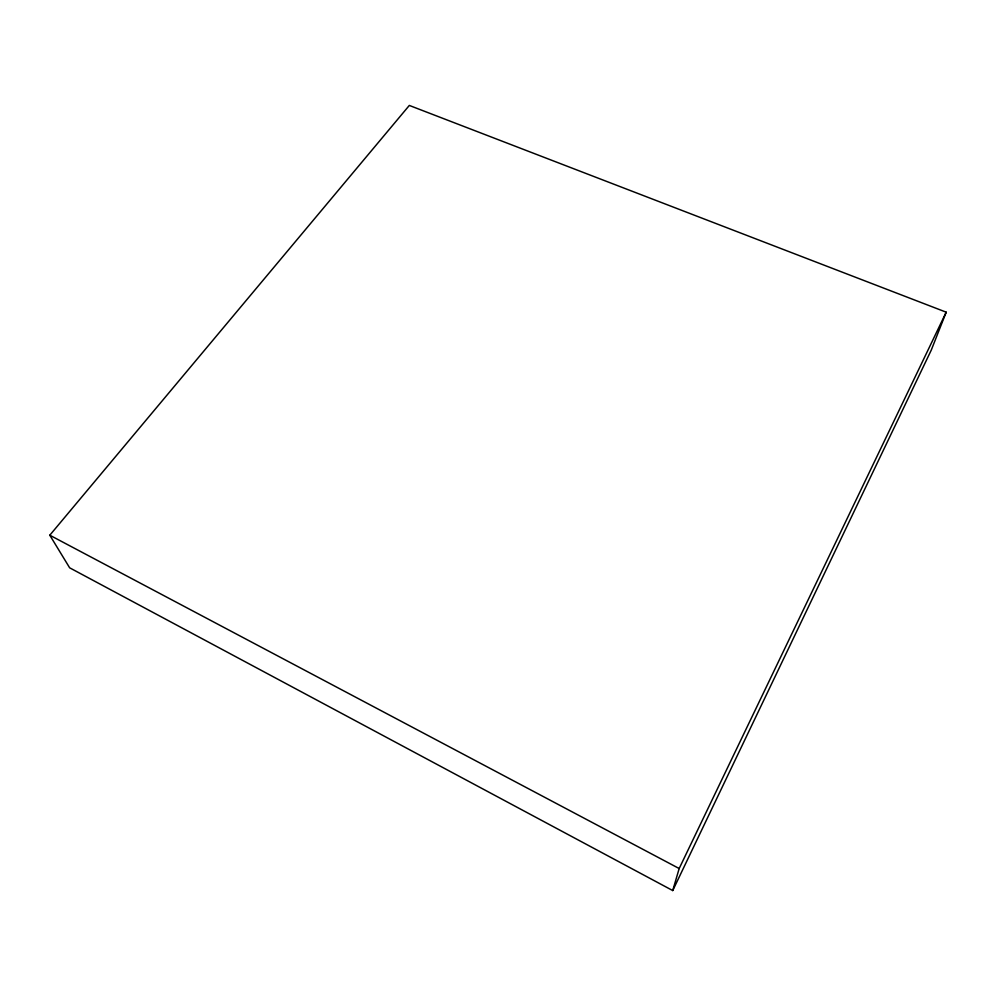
<?xml version="1.0" encoding="UTF-8"?>
<svg xmlns="http://www.w3.org/2000/svg" width="996" height="996" viewBox="0 0 996 996"><rect width="100%" height="100%" fill="white"/><g stroke="black" fill="none" stroke-linecap="round" stroke-linejoin="round"><path stroke-width="1.49" d="M672.736 890.561L679.172 868.524L946.2 312.184L409.319 105.439L49.8 535.213L69.645 567.807L672.736 890.561L931.297 350.044L946.2 312.184M49.8 535.213L679.172 868.524"/></g></svg>
